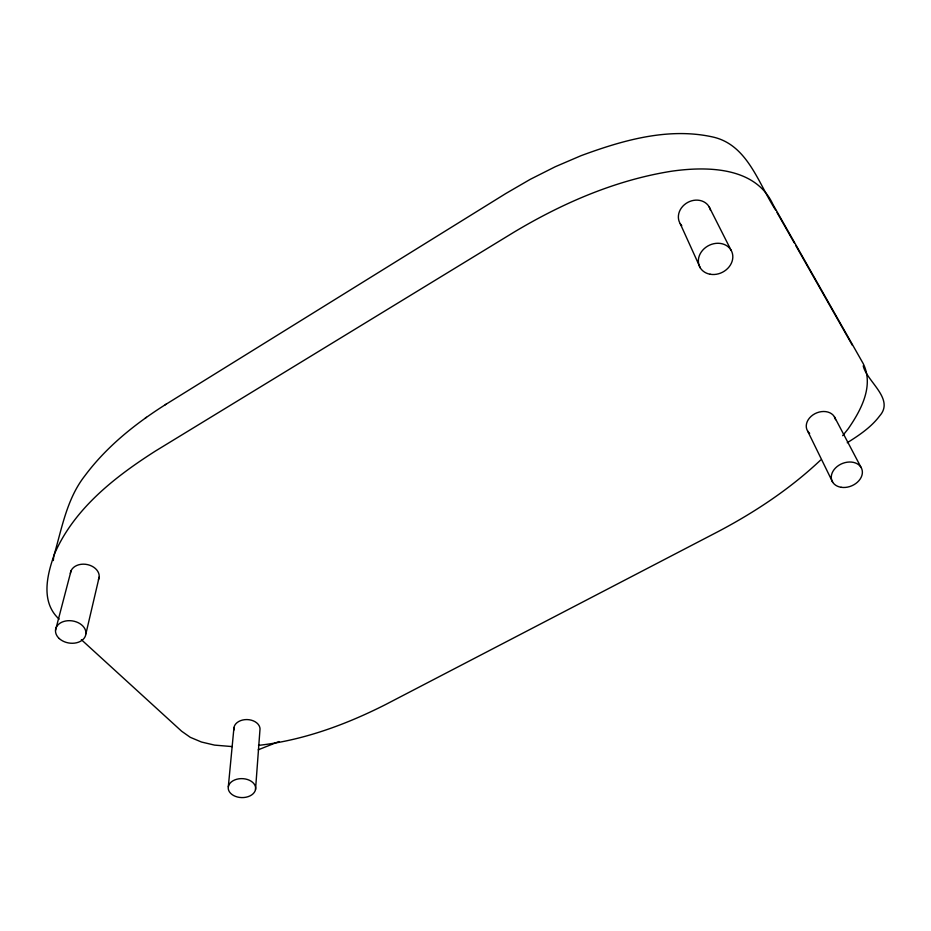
<?xml version="1.0" encoding="UTF-8"?>
<svg xmlns="http://www.w3.org/2000/svg" width="931" height="931" viewBox="0 0 931 931"><rect width="100%" height="100%" fill="white"/><g stroke="black" fill="none" stroke-linecap="round" stroke-linejoin="round"><path stroke-width="1.4" d="M255.525 789.569A13.721 9.485 1.6 0 0 236.718 779.259A13.721 9.485 1.6 0 0 233.541 795.493A13.721 9.485 1.6 0 0 255.525 789.569L259.912 730.404A13.092 9.345 1.9 0 0 246.948 719.57A13.092 9.345 1.9 0 0 233.984 729.974M53.323 560.543L53.695 556.412C61.842 528.773 66.636 498.958 84.942 475.694C106.669 446.496 135.53 423.512 166.114 404.205L505.905 193.473L530.263 179.334L555.272 166.73L581.095 155.663C622.583 140.348 668.004 127.198 712.355 136.892C747.546 144.398 758.241 183.349 775.581 209.964M228.316 786.742L233.972 727.53M85.896 633.836L99.175 577.08M55.523 630.229L71.093 570.703M842.66 435.696L848.222 428.772C860.931 410.408 874.174 385.934 863.258 363.695L773.009 204.576C755.646 166.73 707.316 166.172 671.868 171.176C615.682 180.009 562.661 203.074 514.098 232.11L155.442 451.046C115.06 476.788 74.55 508.314 54.778 553.27C47.12 574.311 40.208 601.798 59.13 619.138M820.572 460.089C790.128 488.856 754.936 512.178 717.952 531.682L385.876 704.406C345.983 724.632 303.145 740.401 258.492 745.37M145.364 417.996L146.435 417.297M165.218 404.787L166.114 404.205M847.233 442.749C859.138 435.266 871.195 427.236 879.725 415.831C894.807 398.817 866.691 381.501 863.223 365.86M278.963 741.542L258.19 749.827M232.215 746.592L214.526 745.103L201.492 742.03L190.296 737.329L181.638 731.231L81.358 639.678M777.013 212.489L794.248 242.863M795.679 245.388L852.389 345.331M834.42 416.797L861.07 467.443M709.05 206.67L730.998 250.09M807.619 431.03L832.651 482.165M680.235 223.696L700.275 267.86M70.36 573.473A14.524 10.928 9.6 0 1 87.642 564.64A14.524 10.928 9.6 0 1 98.407 579.827M681.76 225.698A16.735 14.442 -28.7 0 1 687.765 202.399A16.735 14.442 -28.7 0 1 710.481 210.185M809.667 433.392A15.21 11.789 -23.1 0 1 814.869 413.736A15.21 11.789 -23.1 0 1 835.526 419.672M59.235 638.538A15.303 11.184 8.8 0 0 85.117 636.653A15.303 11.184 8.8 0 0 67.8 620.721A15.303 11.184 8.8 0 0 59.235 638.538M710.144 274.249A17.759 15.024 -26.9 0 0 732.476 253.732A17.759 15.024 -26.9 0 0 704.15 248.705A17.759 15.024 -26.9 0 0 710.144 274.249M841.17 487.297A16.06 12.115 -22.1 0 0 862.211 470.399A16.06 12.115 -22.1 0 0 837.109 466.547A16.06 12.115 -22.1 0 0 841.17 487.297"/></g></svg>
